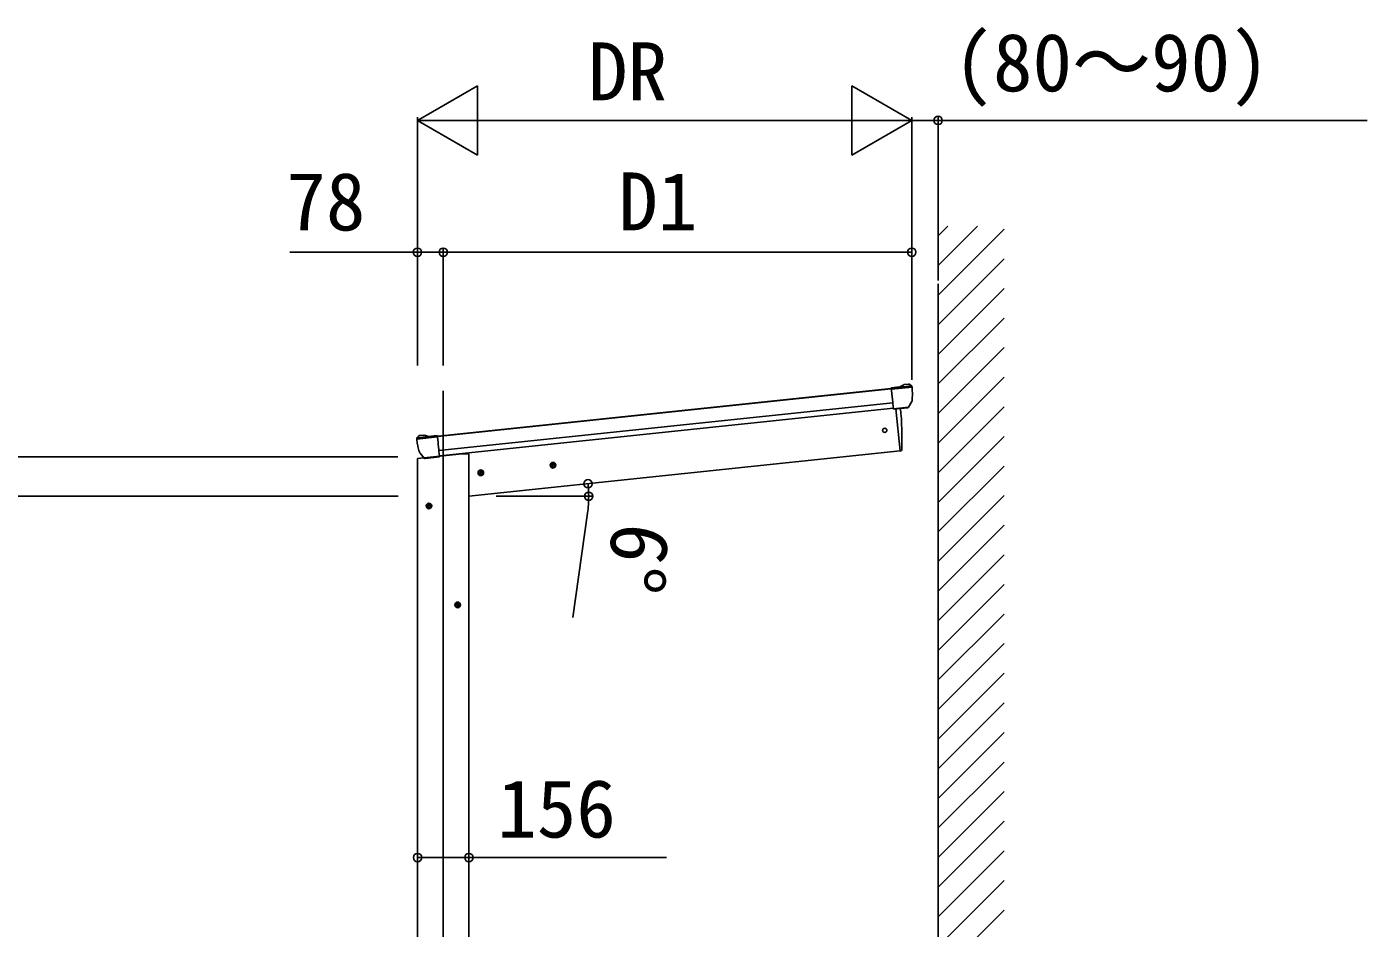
# Model space of a CAD drawing. Units: millimetres, scale not verified. Extents: x -1050 to 1050, y -1566 to 1557.
# Drawn here: x 247.1 to 653.5, y 900.8 to 1174.3 of the extents above; entities that cross this region are included whole.
import ezdxf
from ezdxf.enums import TextEntityAlignment as Align

# ---------------------------------------------------------------- set-up
doc = ezdxf.new("R2010")
doc.units = ezdxf.units.MM
doc.header["$LTSCALE"] = 8
for name, color, linetype in [('0-4_YKK_12', 2, 'Continuous'), ('0-5_YKK_13', 4, 'Continuous'), ('0-6_YKK_A1', 4, 'Continuous'), ('0-7_YKK_D', 6, 'Continuous'), ('0-9_YSS_K', 3, 'Continuous')]:
    doc.layers.add(name, color=color, linetype=linetype)
doc.styles.add('ＭＳ ゴシック', font='')
doc.styles.get('ＭＳ ゴシック').set_extended_font_data('MS Gothic')

msp = doc.modelspace()

# ---------------------------------------------------------------- linework, layer by layer
at = {"layer": '0-4_YKK_12'}
msp.add_line((373.359, 1063.881), (373.359, 720.415), dxfattribs=at)
at = {"layer": '0-5_YKK_13'}
for p, q in [((511.851, 1065.031), (509.199, 1064.753)), ((515.404, 1065.352), (509.204, 1064.7)), ((515.506, 1065.013), (509.241, 1064.355)), ((515.396, 1065.359), (511.856, 1064.987)), ((514.482, 1065.911), (513.134, 1065.77)), ((514.849, 1065.803), (515.38, 1065.373)), ((515.506, 1065.013), (515.501, 1065.061)), ((509.204, 1064.7), (509.199, 1064.753)), ((509.236, 1064.402), (509.241, 1064.355)), ((509.241, 1064.355), (509.415, 1062.7)), ((509.415, 1062.7), (509.439, 1062.466)), ((509.439, 1062.466), (509.474, 1062.132)), ((509.474, 1062.132), (509.649, 1060.467)), ((515.535, 1061.085), (515.535, 1061.086)), ((509.649, 1060.467), (509.696, 1060.019)), ((509.649, 1060.467), (509.649, 1060.467)), ((509.696, 1060.019), (509.863, 1058.437)), ((514.476, 1058.922), (509.863, 1058.437)), ((509.863, 1058.437), (509.878, 1058.288)), ((514.232, 1058.746), (509.878, 1058.288)), ((510.574, 1058.361), (511.912, 1045.632)), ((514.463, 1058.899), (514.476, 1058.922)), ((514.476, 1058.922), (515.418, 1060.621)), ((515.418, 1060.621), (515.475, 1060.724)), ((365.33, 1049.229), (365.325, 1049.276)), ((365.33, 1049.229), (371.596, 1049.888)), ((365.36, 1049.581), (371.559, 1050.233)), ((365.366, 1049.59), (368.906, 1049.963)), ((365.808, 1050.138), (365.379, 1049.607)), ((366.145, 1050.32), (367.493, 1050.462)), ((368.902, 1050.007), (371.554, 1050.286)), ((371.559, 1050.233), (371.554, 1050.286)), ((371.591, 1049.935), (371.596, 1049.888)), ((371.596, 1049.888), (371.77, 1048.233)), ((366.119, 1045.381), (366.118, 1045.382)), ((366.33, 1044.951), (366.252, 1045.04)), ((367.604, 1043.485), (366.33, 1044.951)), ((371.77, 1048.233), (371.794, 1047.999)), ((371.794, 1047.999), (371.829, 1047.664)), ((371.829, 1047.664), (372.004, 1046)), ((372.004, 1046), (372.051, 1045.552)), ((372.004, 1046), (372.004, 1046)), ((372.051, 1045.552), (372.218, 1043.97)), ((511.912, 1045.632), (512.118, 1045.66)), ((367.604, 1043.485), (372.218, 1043.97)), ((367.622, 1043.465), (367.604, 1043.485)), ((367.879, 1043.364), (372.233, 1043.821)), ((372.218, 1043.97), (372.233, 1043.821))]:
    msp.add_line(p, q, dxfattribs=at)
for points in [[(515.49, 1065.171), (515.501, 1065.061), (509.236, 1064.402), (509.204, 1064.7)], [(511.856, 1064.987), (511.851, 1065.031), (513.011, 1065.728)], [(365.313, 1049.387), (365.325, 1049.276), (371.591, 1049.935), (371.559, 1050.233)], [(368.906, 1049.963), (368.902, 1050.007), (367.622, 1050.447)]]:
    msp.add_lwpolyline(points, dxfattribs=at)
msp.add_circle((507.233, 1051.887), 0.65, dxfattribs=at)
for centre, radius, start, end in [((513.165, 1065.471), 0.3, 96, 121), ((514.535, 1065.414), 0.5, 51, 96), ((515.191, 1065.14), 0.3, 47.00829, 51), ((515.191, 1065.14), 0.3, 44.91872, 47.00829), ((515.191, 1065.14), 0.3, 6.00886, 44.90986), ((495.417, 1062.902), 20.2, 1.27412, 6), ((515.213, 1060.87), 0.3, 331, 354.13916), ((495.417, 1062.902), 20.2, 354.13916, 354.83996), ((495.417, 1062.902), 20.2, 354.84216, 359.64598), ((495.417, 1062.902), 20.2, 0.60468, 1.27412), ((495.417, 1062.902), 20.2, 359.64598, 0.60468), ((422.452, 1049.652), 90, 357.63919, 5.64987), ((514.201, 1059.044), 0.3, 276, 331), ((365.612, 1049.418), 0.3, 147.09014, 185.99114), ((385.419, 1051.341), 20.2, 186, 190.72588), ((365.612, 1049.418), 0.3, 144.99171, 147.08128), ((365.612, 1049.418), 0.3, 141, 144.99171), ((366.197, 1049.823), 0.5, 96, 141), ((367.524, 1050.164), 0.3, 71, 96), ((385.419, 1051.341), 20.2, 190.72588, 191.39532), ((385.419, 1051.341), 20.2, 191.39532, 192.35402), ((385.419, 1051.341), 20.2, 192.35402, 197.15784), ((385.419, 1051.341), 20.2, 197.16004, 197.86084), ((366.479, 1045.237), 0.3, 197.86084, 221), ((512.076, 1045.957), 0.3, 278, 357.63919), ((367.848, 1043.662), 0.3, 221, 276)]:
    msp.add_arc(centre, radius, start, end, dxfattribs=at)
at = {"layer": '0-6_YKK_A1'}
for p, q in [((371.579, 1050.044), (509.224, 1064.511)), ((371.774, 1050.107), (509.22, 1064.554)), ((372.025, 1045.801), (509.67, 1060.268)), ((509.847, 1058.587), (372.401, 1044.14)), ((510.574, 1058.361), (511.912, 1045.632)), ((371.575, 1050.087), (371.774, 1050.107)), ((379.134, 1044.786), (365.584, 1043.362)), ((381.134, 1044.786), (379.134, 1044.786)), ((511.912, 1045.632), (381.134, 1031.886)), ((381.134, 852.386), (381.134, 1044.786)), ((365.584, 852.386), (365.584, 1043.362)), ((372.202, 1044.12), (372.401, 1044.14)), ((407.628, 1041.408), (405.639, 1041.199)), ((406.555, 1042.05), (405.948, 1041.609)), ((405.948, 1041.609), (406.027, 1040.862)), ((406.027, 1040.862), (406.712, 1040.557)), ((406.738, 1040.309), (406.529, 1042.298)), ((407.241, 1041.744), (406.555, 1042.05)), ((385.749, 1039.108), (383.76, 1038.899)), ((384.676, 1039.75), (384.069, 1039.309)), ((384.069, 1039.309), (384.147, 1038.562)), ((384.147, 1038.562), (384.833, 1038.257)), ((384.859, 1038.009), (384.65, 1039.998)), ((385.362, 1039.445), (384.676, 1039.75)), ((370.033, 1028.931), (368.033, 1028.931)), ((369.033, 1029.682), (368.383, 1029.306)), ((368.383, 1029.306), (368.383, 1028.556)), ((368.383, 1028.556), (369.033, 1028.181)), ((369.033, 1027.931), (369.033, 1029.931)), ((369.683, 1029.306), (369.033, 1029.682)), ((377.733, 997.931), (377.733, 999.931)), ((378.733, 998.931), (376.733, 998.931)), ((377.733, 999.682), (377.083, 999.306)), ((377.083, 999.306), (377.083, 998.556)), ((377.083, 998.556), (377.733, 998.18)), ((378.383, 999.306), (377.733, 999.682))]:
    msp.add_line(p, q, dxfattribs=at)
for points in [[(406.712, 1040.557), (407.319, 1040.998), (407.241, 1041.744)], [(384.833, 1038.257), (385.44, 1038.698), (385.362, 1039.445)], [(369.033, 1028.181), (369.683, 1028.556), (369.683, 1029.306)], [(377.733, 998.18), (378.383, 998.556), (378.383, 999.306)]]:
    msp.add_lwpolyline(points, dxfattribs=at)
for centre, radius in [((406.634, 1041.303), 0.85), ((406.634, 1041.303), 0.77), ((406.634, 1041.303), 0.65), ((384.754, 1039.004), 0.85), ((384.754, 1039.004), 0.77), ((384.754, 1039.004), 0.65), ((369.033, 1028.931), 0.85), ((369.033, 1028.931), 0.77), ((369.033, 1028.931), 0.65), ((377.733, 998.931), 0.85), ((377.733, 998.931), 0.77), ((377.733, 998.931), 0.65)]:
    msp.add_circle(centre, radius, dxfattribs=at)
at = {"layer": '0-7_YKK_D'}
for p, q in [((365.518, 1145.911), (383.705, 1156.411)), ((383.705, 1135.411), (383.705, 1156.411)), ((515.417, 1145.911), (497.23, 1156.411)), ((497.23, 1156.411), (497.23, 1135.411)), ((365.518, 1071.602), (365.518, 1146.911)), ((515.417, 1067.155), (515.417, 1146.911)), ((515.417, 1071.627), (515.417, 1146.911)), ((523.417, 1097.337), (523.417, 1146.911)), ((365.518, 1145.911), (383.705, 1135.411)), ((365.518, 1145.911), (401.891, 1145.911)), ((386.518, 1145.911), (494.417, 1145.911)), ((515.417, 1145.911), (479.044, 1145.911)), ((515.417, 1145.911), (497.23, 1135.411)), ((365.518, 1071.602), (365.518, 1106.911)), ((373.359, 1071.602), (373.359, 1106.911)), ((373.359, 1071.602), (373.359, 1106.911)), ((373.359, 1105.911), (515.417, 1105.911)), ((515.417, 1067.155), (515.417, 1106.911)), ((359.634, 1043.833), (129.167, 1043.833)), ((359.638, 1031.886), (169.167, 1031.886)), ((389.42, 1031.881), (418.452, 1031.881)), ((417.095, 1026.793), (412.612, 995.063)), ((365.584, 983.745), (365.584, 921.262))]:
    msp.add_line(p, q, dxfattribs=at)
for points in [[(515.417, 1145.911), (523.417, 1145.911), (653.526, 1145.911)], [(373.359, 1105.911), (365.518, 1105.911), (326.797, 1105.911)], [(365.584, 922.262), (381.134, 922.262), (441.008, 922.262)]]:
    msp.add_lwpolyline(points, dxfattribs=at)
for centre in [(523.417, 1145.911), (365.518, 1105.911), (373.359, 1105.911), (373.359, 1105.911), (515.417, 1105.911), (417.253, 1035.682), (417.452, 1031.881), (365.584, 922.262), (381.134, 922.262)]:
    msp.add_circle(centre, 1.275, dxfattribs=at)
for start, end in [(360, 6), (351.95879, 360)]:
    msp.add_arc((381.084, 1031.881), 36.369, start, end, dxfattribs=at)
at = {"layer": '0-9_YSS_K'}
for p, q in [((523.417, 1110.859), (526.382, 1113.824)), ((523.417, 1101.879), (535.362, 1113.824)), ((523.417, 1092.899), (543.417, 1112.899)), ((523.417, 1083.918), (543.417, 1103.918)), ((523.417, 781.886), (523.417, 1096.337)), ((523.417, 1074.938), (543.417, 1094.938)), ((523.417, 1065.958), (543.417, 1085.958)), ((523.417, 1062.688), (523.417, 1084.409)), ((523.417, 1056.978), (543.417, 1076.978)), ((523.417, 1047.997), (543.417, 1067.997)), ((523.417, 1039.017), (543.417, 1059.017)), ((523.417, 1030.037), (543.417, 1050.037)), ((523.417, 1021.057), (543.417, 1041.057)), ((523.417, 1012.076), (543.417, 1032.076)), ((523.417, 1003.096), (543.417, 1023.096)), ((523.417, 994.116), (543.417, 1014.116)), ((523.417, 985.136), (543.417, 1005.136)), ((523.417, 976.155), (543.417, 996.155)), ((523.417, 967.175), (543.417, 987.175)), ((523.417, 958.195), (543.417, 978.195)), ((523.417, 949.215), (543.417, 969.215)), ((523.417, 940.234), (543.417, 960.234)), ((523.417, 931.254), (543.417, 951.254)), ((523.417, 922.274), (543.417, 942.274)), ((523.417, 913.294), (543.417, 933.294)), ((523.417, 904.313), (543.417, 924.313)), ((523.417, 895.333), (543.417, 915.333)), ((523.417, 886.353), (543.417, 906.353))]:
    msp.add_line(p, q, dxfattribs=at)

# ---------------------------------------------------------------- texts
at = {"layer": '0-7_YKK_D', "style": 'ＭＳ ゴシック'}
for s, p in [('(80～90)', (528.09, 1149.439)), ('DR', (417.286, 1146.711)), ('D1', (426.456, 1107.245)), ('78', (325.812, 1107.245)), ('156', (389.754, 923.062))]:
    msp.add_text(s, height=17.6, dxfattribs=at).set_placement(p, align=Align.BOTTOM_LEFT)
msp.add_text('6°', height=17.6, rotation=261.959, dxfattribs=at).set_placement((419.913, 1025.294), align=Align.BOTTOM_LEFT)

doc.saveas('drawing.dxf')
